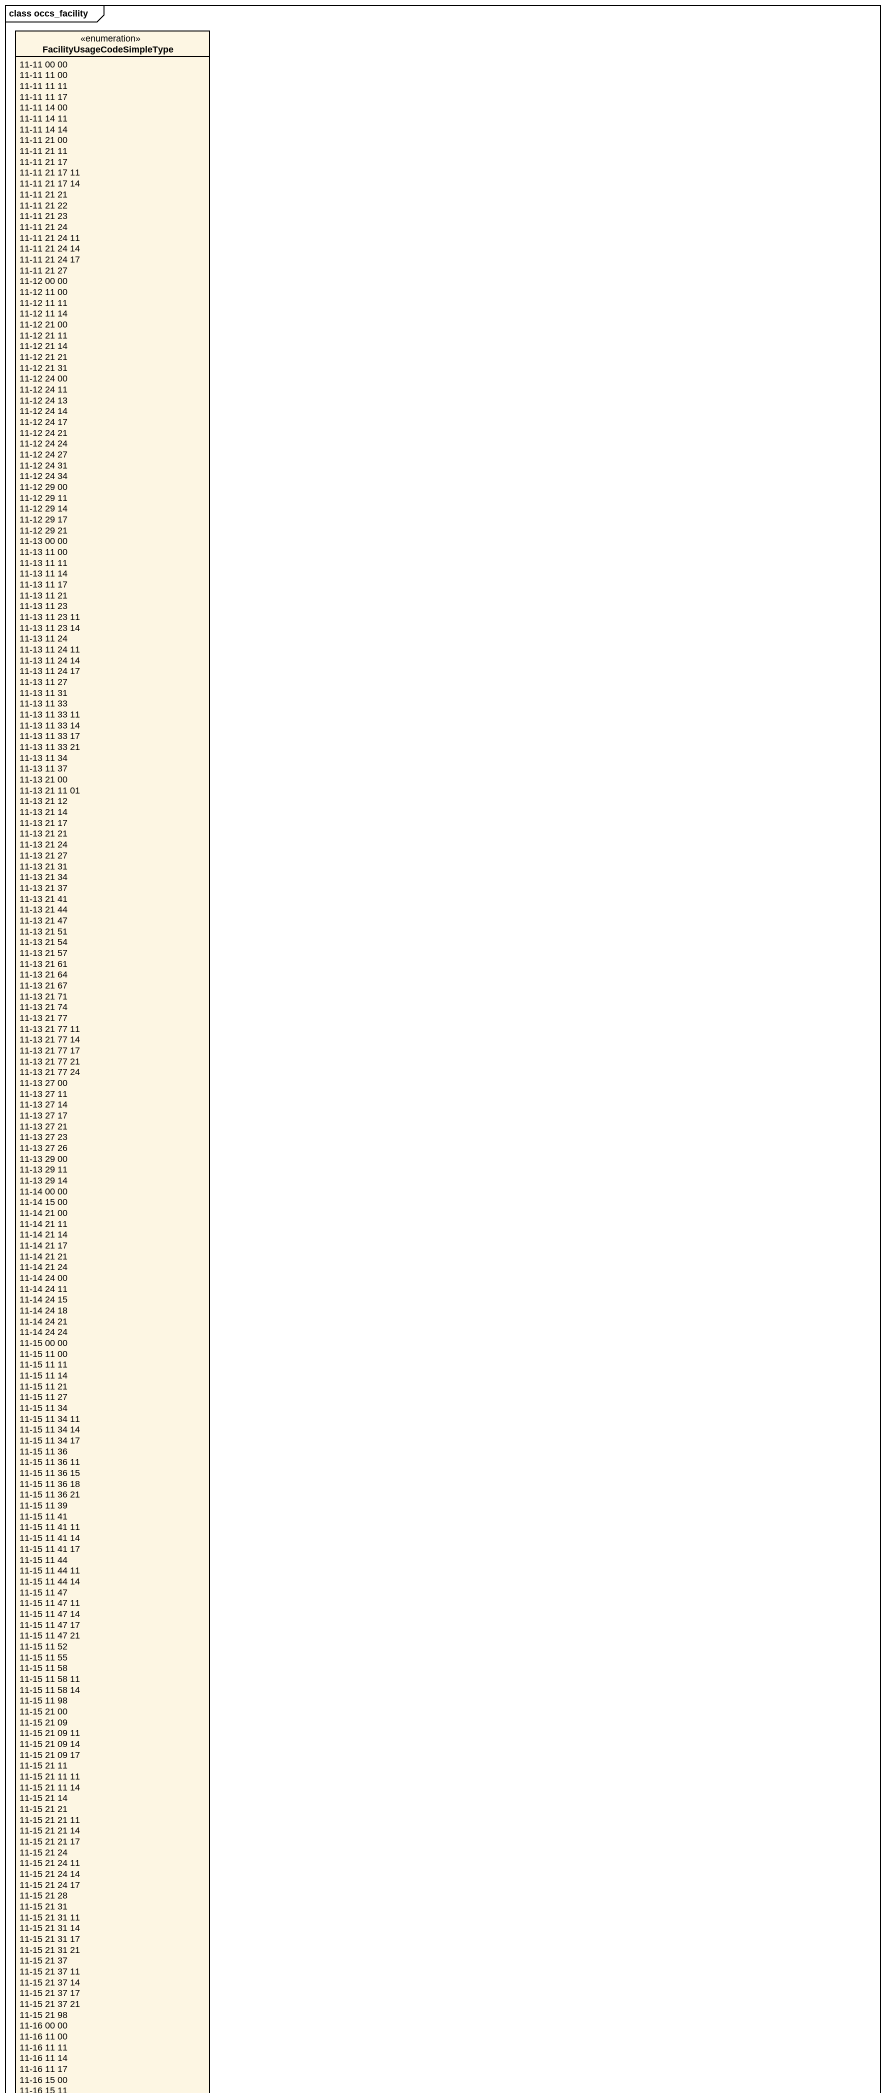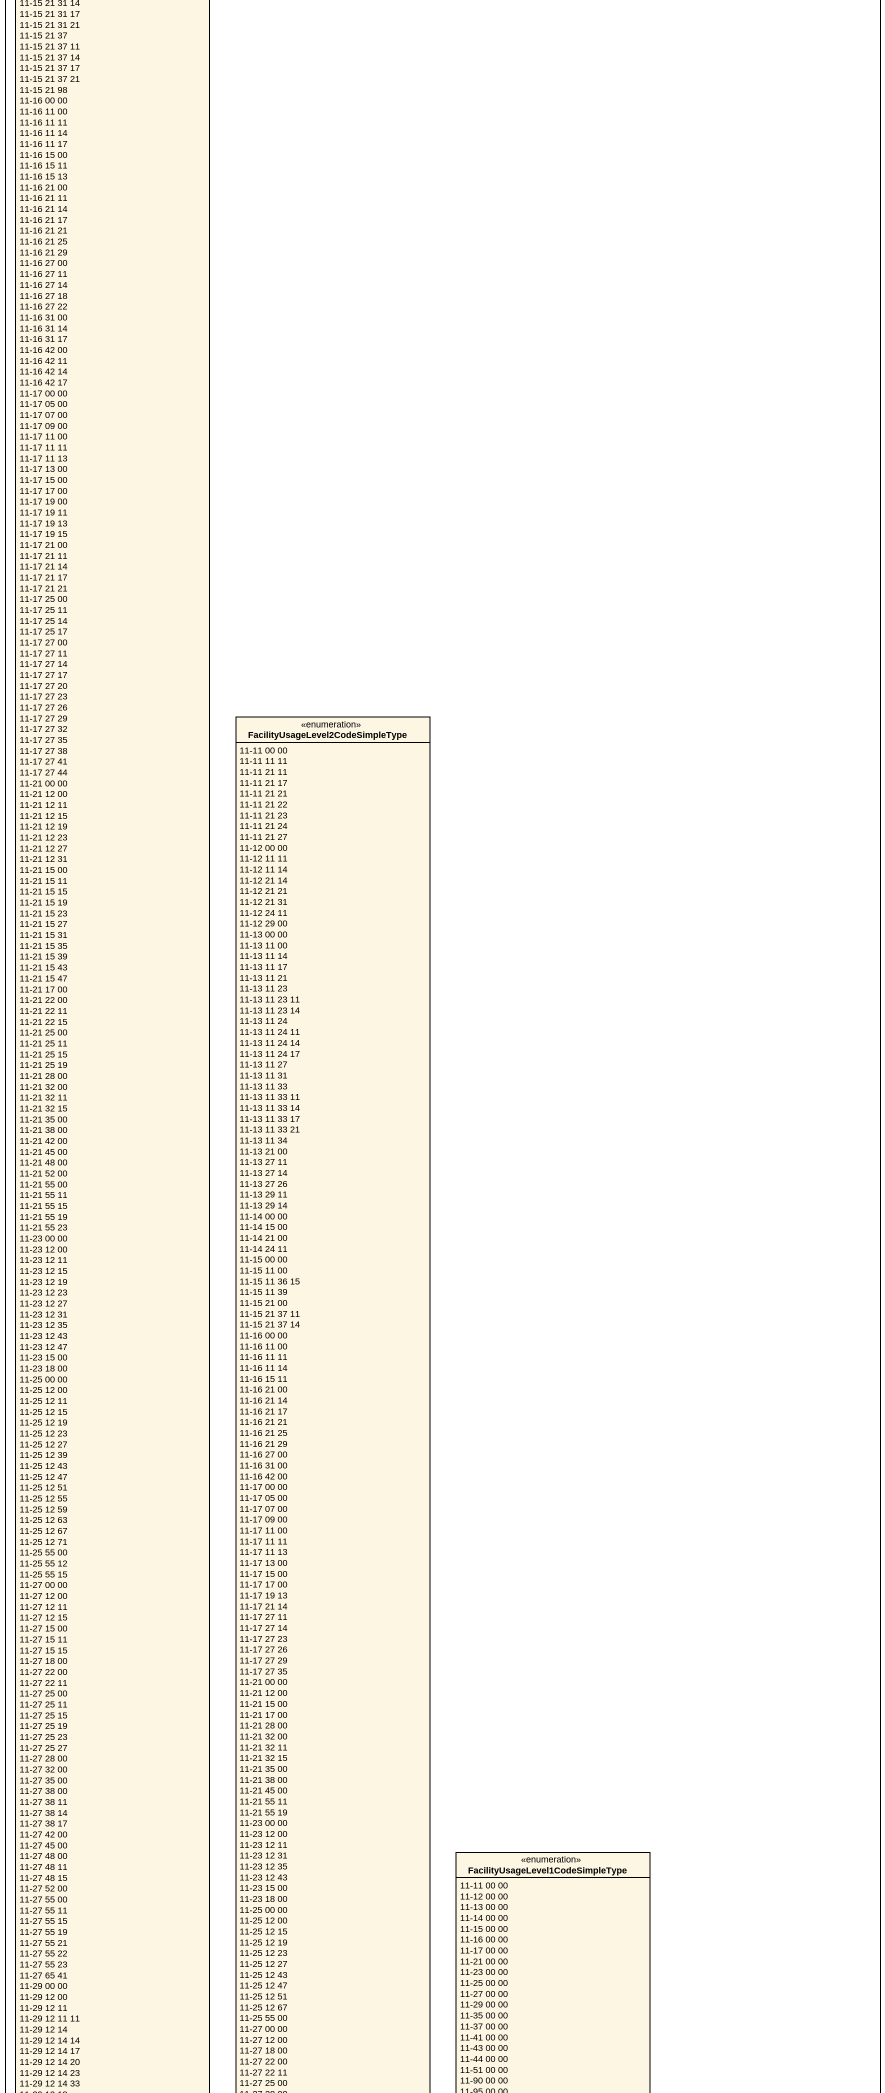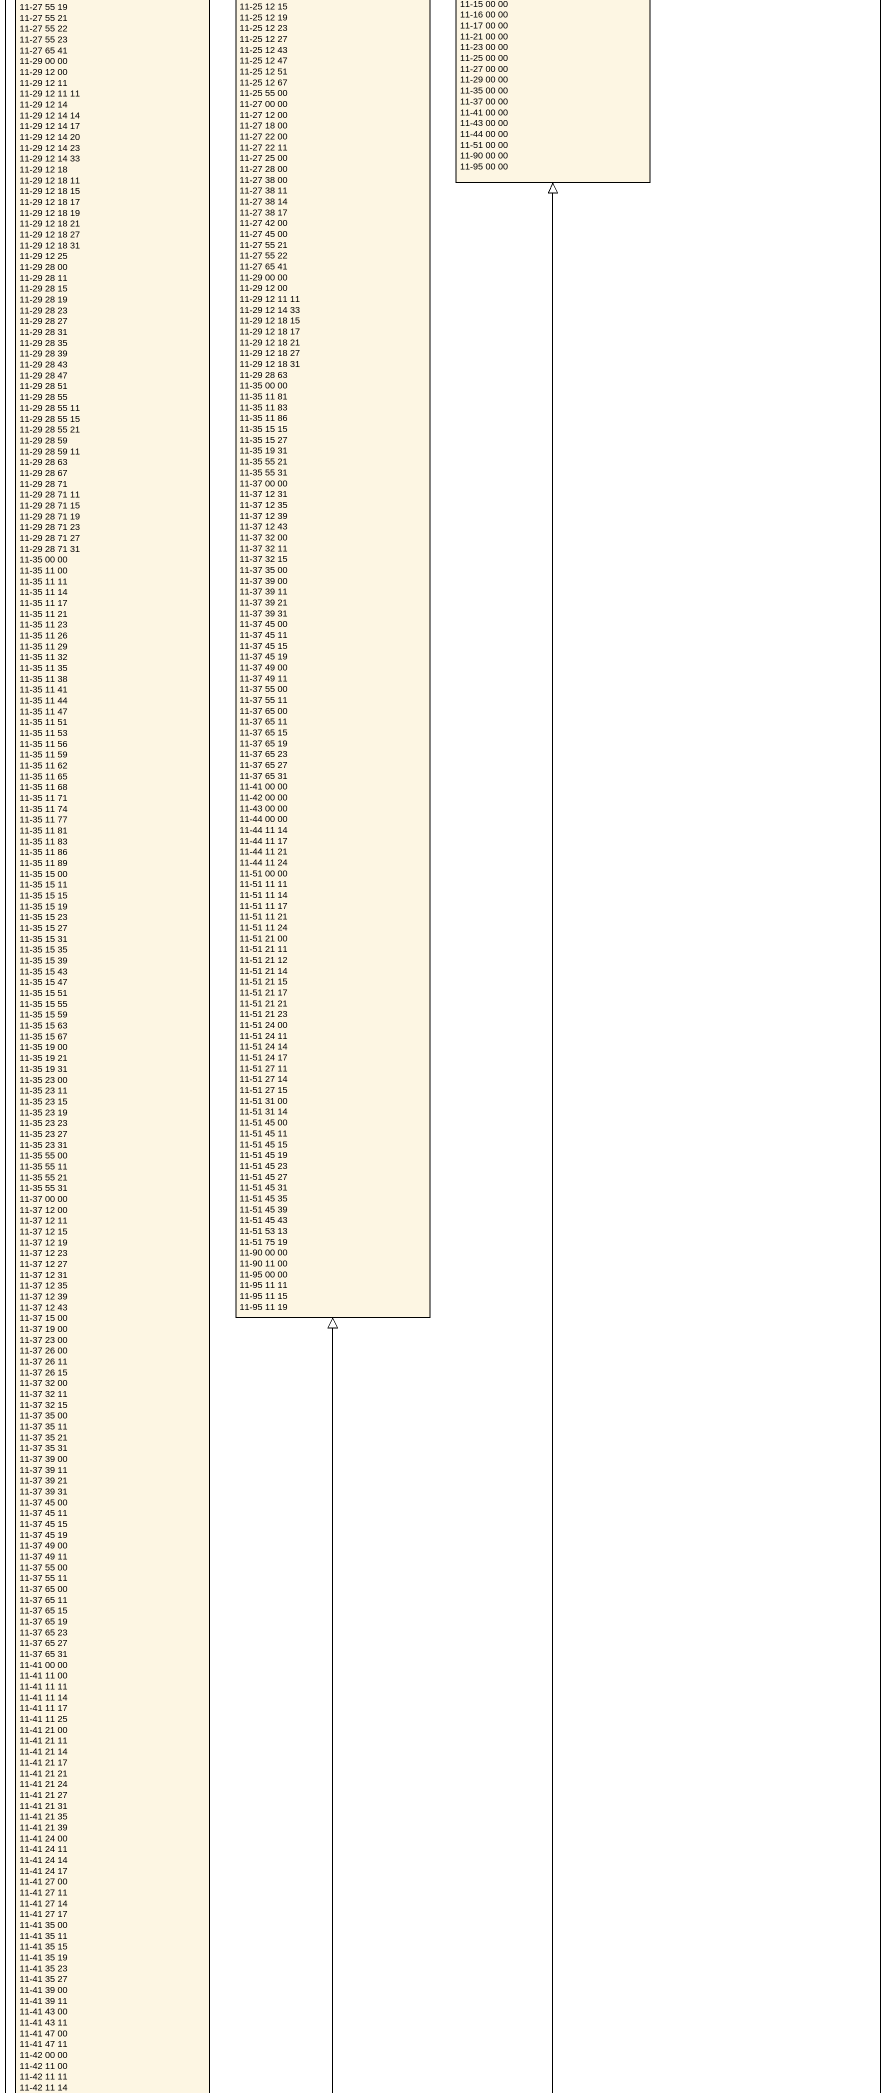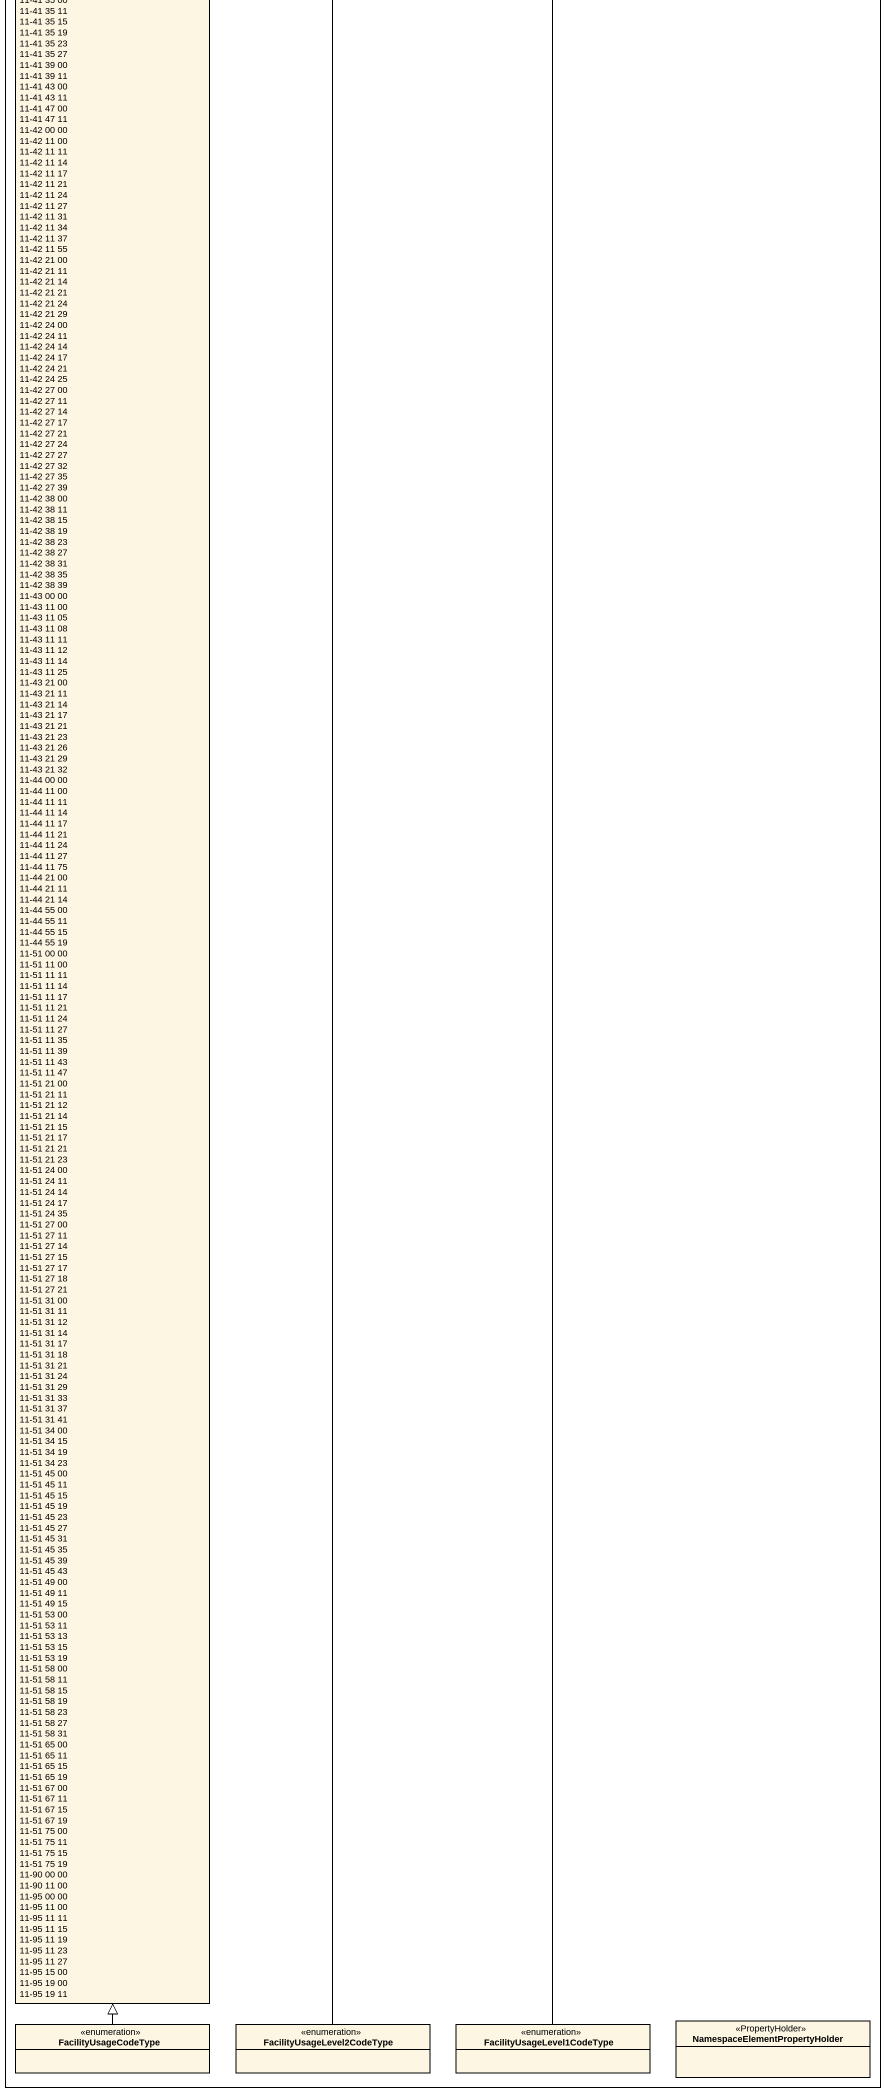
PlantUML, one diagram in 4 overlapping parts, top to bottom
@startuml
mainframe class occs_facility
hide circle
hide empty members
enum FacilityUsageCodeSimpleType {
  11-11 00 00
  11-11 11 00
  11-11 11 11
  11-11 11 17
  11-11 14 00
  11-11 14 11
  11-11 14 14
  11-11 21 00
  11-11 21 11
  11-11 21 17
  11-11 21 17 11
  11-11 21 17 14
  11-11 21 21
  11-11 21 22
  11-11 21 23
  11-11 21 24
  11-11 21 24 11
  11-11 21 24 14
  11-11 21 24 17
  11-11 21 27
  11-12 00 00
  11-12 11 00
  11-12 11 11
  11-12 11 14
  11-12 21 00
  11-12 21 11
  11-12 21 14
  11-12 21 21
  11-12 21 31
  11-12 24 00
  11-12 24 11
  11-12 24 13
  11-12 24 14
  11-12 24 17
  11-12 24 21
  11-12 24 24
  11-12 24 27
  11-12 24 31
  11-12 24 34
  11-12 29 00
  11-12 29 11
  11-12 29 14
  11-12 29 17
  11-12 29 21
  11-13 00 00
  11-13 11 00
  11-13 11 11
  11-13 11 14
  11-13 11 17
  11-13 11 21
  11-13 11 23
  11-13 11 23 11
  11-13 11 23 14
  11-13 11 24
  11-13 11 24 11
  11-13 11 24 14
  11-13 11 24 17
  11-13 11 27
  11-13 11 31
  11-13 11 33
  11-13 11 33 11
  11-13 11 33 14
  11-13 11 33 17
  11-13 11 33 21
  11-13 11 34
  11-13 11 37
  11-13 21 00
  11-13 21 11 01
  11-13 21 12
  11-13 21 14
  11-13 21 17
  11-13 21 21
  11-13 21 24
  11-13 21 27
  11-13 21 31
  11-13 21 34
  11-13 21 37
  11-13 21 41
  11-13 21 44
  11-13 21 47
  11-13 21 51
  11-13 21 54
  11-13 21 57
  11-13 21 61
  11-13 21 64
  11-13 21 67
  11-13 21 71
  11-13 21 74
  11-13 21 77
  11-13 21 77 11
  11-13 21 77 14
  11-13 21 77 17
  11-13 21 77 21
  11-13 21 77 24
  11-13 27 00
  11-13 27 11
  11-13 27 14
  11-13 27 17
  11-13 27 21
  11-13 27 23
  11-13 27 26
  11-13 29 00
  11-13 29 11
  11-13 29 14
  11-14 00 00
  11-14 15 00
  11-14 21 00
  11-14 21 11
  11-14 21 14
  11-14 21 17
  11-14 21 21
  11-14 21 24
  11-14 24 00
  11-14 24 11
  11-14 24 15
  11-14 24 18
  11-14 24 21
  11-14 24 24
  11-15 00 00
  11-15 11 00
  11-15 11 11
  11-15 11 14
  11-15 11 21
  11-15 11 27
  11-15 11 34
  11-15 11 34 11
  11-15 11 34 14
  11-15 11 34 17
  11-15 11 36
  11-15 11 36 11
  11-15 11 36 15
  11-15 11 36 18
  11-15 11 36 21
  11-15 11 39
  11-15 11 41
  11-15 11 41 11
  11-15 11 41 14
  11-15 11 41 17
  11-15 11 44
  11-15 11 44 11
  11-15 11 44 14
  11-15 11 47
  11-15 11 47 11
  11-15 11 47 14
  11-15 11 47 17
  11-15 11 47 21
  11-15 11 52
  11-15 11 55
  11-15 11 58
  11-15 11 58 11
  11-15 11 58 14
  11-15 11 98
  11-15 21 00
  11-15 21 09
  11-15 21 09 11
  11-15 21 09 14
  11-15 21 09 17
  11-15 21 11
  11-15 21 11 11
  11-15 21 11 14
  11-15 21 14
  11-15 21 21
  11-15 21 21 11
  11-15 21 21 14
  11-15 21 21 17
  11-15 21 24
  11-15 21 24 11
  11-15 21 24 14
  11-15 21 24 17
  11-15 21 28
  11-15 21 31
  11-15 21 31 11
  11-15 21 31 14
  11-15 21 31 17
  11-15 21 31 21
  11-15 21 37
  11-15 21 37 11
  11-15 21 37 14
  11-15 21 37 17
  11-15 21 37 21
  11-15 21 98
  11-16 00 00
  11-16 11 00
  11-16 11 11
  11-16 11 14
  11-16 11 17
  11-16 15 00
  11-16 15 11
  11-16 15 13
  11-16 21 00
  11-16 21 11
  11-16 21 14
  11-16 21 17
  11-16 21 21
  11-16 21 25
  11-16 21 29
  11-16 27 00
  11-16 27 11
  11-16 27 14
  11-16 27 18
  11-16 27 22
  11-16 31 00
  11-16 31 14
  11-16 31 17
  11-16 42 00
  11-16 42 11
  11-16 42 14
  11-16 42 17
  11-17 00 00
  11-17 05 00
  11-17 07 00
  11-17 09 00
  11-17 11 00
  11-17 11 11
  11-17 11 13
  11-17 13 00
  11-17 15 00
  11-17 17 00
  11-17 19 00
  11-17 19 11
  11-17 19 13
  11-17 19 15
  11-17 21 00
  11-17 21 11
  11-17 21 14
  11-17 21 17
  11-17 21 21
  11-17 25 00
  11-17 25 11
  11-17 25 14
  11-17 25 17
  11-17 27 00
  11-17 27 11
  11-17 27 14
  11-17 27 17
  11-17 27 20
  11-17 27 23
  11-17 27 26
  11-17 27 29
  11-17 27 32
  11-17 27 35
  11-17 27 38
  11-17 27 41
  11-17 27 44
  11-21 00 00
  11-21 12 00
  11-21 12 11
  11-21 12 15
  11-21 12 19
  11-21 12 23
  11-21 12 27
  11-21 12 31
  11-21 15 00
  11-21 15 11
  11-21 15 15
  11-21 15 19
  11-21 15 23
  11-21 15 27
  11-21 15 31
  11-21 15 35
  11-21 15 39
  11-21 15 43
  11-21 15 47
  11-21 17 00
  11-21 22 00
  11-21 22 11
  11-21 22 15
  11-21 25 00
  11-21 25 11
  11-21 25 15
  11-21 25 19
  11-21 28 00
  11-21 32 00
  11-21 32 11
  11-21 32 15
  11-21 35 00
  11-21 38 00
  11-21 42 00
  11-21 45 00
  11-21 48 00
  11-21 52 00
  11-21 55 00
  11-21 55 11
  11-21 55 15
  11-21 55 19
  11-21 55 23
  11-23 00 00
  11-23 12 00
  11-23 12 11
  11-23 12 15
  11-23 12 19
  11-23 12 23
  11-23 12 27
  11-23 12 31
  11-23 12 35
  11-23 12 43
  11-23 12 47
  11-23 15 00
  11-23 18 00
  11-25 00 00
  11-25 12 00
  11-25 12 11
  11-25 12 15
  11-25 12 19
  11-25 12 23
  11-25 12 27
  11-25 12 39
  11-25 12 43
  11-25 12 47
  11-25 12 51
  11-25 12 55
  11-25 12 59
  11-25 12 63
  11-25 12 67
  11-25 12 71
  11-25 55 00
  11-25 55 12
  11-25 55 15
  11-27 00 00
  11-27 12 00
  11-27 12 11
  11-27 12 15
  11-27 15 00
  11-27 15 11
  11-27 15 15
  11-27 18 00
  11-27 22 00
  11-27 22 11
  11-27 25 00
  11-27 25 11
  11-27 25 15
  11-27 25 19
  11-27 25 23
  11-27 25 27
  11-27 28 00
  11-27 32 00
  11-27 35 00
  11-27 38 00
  11-27 38 11
  11-27 38 14
  11-27 38 17
  11-27 42 00
  11-27 45 00
  11-27 48 00
  11-27 48 11
  11-27 48 15
  11-27 52 00
  11-27 55 00
  11-27 55 11
  11-27 55 15
  11-27 55 19
  11-27 55 21
  11-27 55 22
  11-27 55 23
  11-27 65 41
  11-29 00 00
  11-29 12 00
  11-29 12 11
  11-29 12 11 11
  11-29 12 14
  11-29 12 14 14
  11-29 12 14 17
  11-29 12 14 20
  11-29 12 14 23
  11-29 12 14 33
  11-29 12 18
  11-29 12 18 11
  11-29 12 18 15
  11-29 12 18 17
  11-29 12 18 19
  11-29 12 18 21
  11-29 12 18 27
  11-29 12 18 31
  11-29 12 25
  11-29 28 00
  11-29 28 11
  11-29 28 15
  11-29 28 19
  11-29 28 23
  11-29 28 27
  11-29 28 31
  11-29 28 35
  11-29 28 39
  11-29 28 43
  11-29 28 47
  11-29 28 51
  11-29 28 55
  11-29 28 55 11
  11-29 28 55 15
  11-29 28 55 21
  11-29 28 59
  11-29 28 59 11
  11-29 28 63
  11-29 28 67
  11-29 28 71
  11-29 28 71 11
  11-29 28 71 15
  11-29 28 71 19
  11-29 28 71 23
  11-29 28 71 27
  11-29 28 71 31
  11-35 00 00
  11-35 11 00
  11-35 11 11
  11-35 11 14
  11-35 11 17
  11-35 11 21
  11-35 11 23
  11-35 11 26
  11-35 11 29
  11-35 11 32
  11-35 11 35
  11-35 11 38
  11-35 11 41
  11-35 11 44
  11-35 11 47
  11-35 11 51
  11-35 11 53
  11-35 11 56
  11-35 11 59
  11-35 11 62
  11-35 11 65
  11-35 11 68
  11-35 11 71
  11-35 11 74
  11-35 11 77
  11-35 11 81
  11-35 11 83
  11-35 11 86
  11-35 11 89
  11-35 15 00
  11-35 15 11
  11-35 15 15
  11-35 15 19
  11-35 15 23
  11-35 15 27
  11-35 15 31
  11-35 15 35
  11-35 15 39
  11-35 15 43
  11-35 15 47
  11-35 15 51
  11-35 15 55
  11-35 15 59
  11-35 15 63
  11-35 15 67
  11-35 19 00
  11-35 19 21
  11-35 19 31
  11-35 23 00
  11-35 23 11
  11-35 23 15
  11-35 23 19
  11-35 23 23
  11-35 23 27
  11-35 23 31
  11-35 55 00
  11-35 55 11
  11-35 55 21
  11-35 55 31
  11-37 00 00
  11-37 12 00
  11-37 12 11
  11-37 12 15
  11-37 12 19
  11-37 12 23
  11-37 12 27
  11-37 12 31
  11-37 12 35
  11-37 12 39
  11-37 12 43
  11-37 15 00
  11-37 19 00
  11-37 23 00
  11-37 26 00
  11-37 26 11
  11-37 26 15
  11-37 32 00
  11-37 32 11
  11-37 32 15
  11-37 35 00
  11-37 35 11
  11-37 35 21
  11-37 35 31
  11-37 39 00
  11-37 39 11
  11-37 39 21
  11-37 39 31
  11-37 45 00
  11-37 45 11
  11-37 45 15
  11-37 45 19
  11-37 49 00
  11-37 49 11
  11-37 55 00
  11-37 55 11
  11-37 65 00
  11-37 65 11
  11-37 65 15
  11-37 65 19
  11-37 65 23
  11-37 65 27
  11-37 65 31
  11-41 00 00
  11-41 11 00
  11-41 11 11
  11-41 11 14
  11-41 11 17
  11-41 11 25
  11-41 21 00
  11-41 21 11
  11-41 21 14
  11-41 21 17
  11-41 21 21
  11-41 21 24
  11-41 21 27
  11-41 21 31
  11-41 21 35
  11-41 21 39
  11-41 24 00
  11-41 24 11
  11-41 24 14
  11-41 24 17
  11-41 27 00
  11-41 27 11
  11-41 27 14
  11-41 27 17
  11-41 35 00
  11-41 35 11
  11-41 35 15
  11-41 35 19
  11-41 35 23
  11-41 35 27
  11-41 39 00
  11-41 39 11
  11-41 43 00
  11-41 43 11
  11-41 47 00
  11-41 47 11
  11-42 00 00
  11-42 11 00
  11-42 11 11
  11-42 11 14
  11-42 11 17
  11-42 11 21
  11-42 11 24
  11-42 11 27
  11-42 11 31
  11-42 11 34
  11-42 11 37
  11-42 11 55
  11-42 21 00
  11-42 21 11
  11-42 21 14
  11-42 21 21
  11-42 21 24
  11-42 21 29
  11-42 24 00
  11-42 24 11
  11-42 24 14
  11-42 24 17
  11-42 24 21
  11-42 24 25
  11-42 27 00
  11-42 27 11
  11-42 27 14
  11-42 27 17
  11-42 27 21
  11-42 27 24
  11-42 27 27
  11-42 27 32
  11-42 27 35
  11-42 27 39
  11-42 38 00
  11-42 38 11
  11-42 38 15
  11-42 38 19
  11-42 38 23
  11-42 38 27
  11-42 38 31
  11-42 38 35
  11-42 38 39
  11-43 00 00
  11-43 11 00
  11-43 11 05
  11-43 11 08
  11-43 11 11
  11-43 11 12
  11-43 11 14
  11-43 11 25
  11-43 21 00
  11-43 21 11
  11-43 21 14
  11-43 21 17
  11-43 21 21
  11-43 21 23
  11-43 21 26
  11-43 21 29
  11-43 21 32
  11-44 00 00
  11-44 11 00
  11-44 11 11
  11-44 11 14
  11-44 11 17
  11-44 11 21
  11-44 11 24
  11-44 11 27
  11-44 11 75
  11-44 21 00
  11-44 21 11
  11-44 21 14
  11-44 55 00
  11-44 55 11
  11-44 55 15
  11-44 55 19
  11-51 00 00
  11-51 11 00
  11-51 11 11
  11-51 11 14
  11-51 11 17
  11-51 11 21
  11-51 11 24
  11-51 11 27
  11-51 11 35
  11-51 11 39
  11-51 11 43
  11-51 11 47
  11-51 21 00
  11-51 21 11
  11-51 21 12
  11-51 21 14
  11-51 21 15
  11-51 21 17
  11-51 21 21
  11-51 21 23
  11-51 24 00
  11-51 24 11
  11-51 24 14
  11-51 24 17
  11-51 24 35
  11-51 27 00
  11-51 27 11
  11-51 27 14
  11-51 27 15
  11-51 27 17
  11-51 27 18
  11-51 27 21
  11-51 31 00
  11-51 31 11
  11-51 31 12
  11-51 31 14
  11-51 31 17
  11-51 31 18
  11-51 31 21
  11-51 31 24
  11-51 31 29
  11-51 31 33
  11-51 31 37
  11-51 31 41
  11-51 34 00
  11-51 34 15
  11-51 34 19
  11-51 34 23
  11-51 45 00
  11-51 45 11
  11-51 45 15
  11-51 45 19
  11-51 45 23
  11-51 45 27
  11-51 45 31
  11-51 45 35
  11-51 45 39
  11-51 45 43
  11-51 49 00
  11-51 49 11
  11-51 49 15
  11-51 53 00
  11-51 53 11
  11-51 53 13
  11-51 53 15
  11-51 53 19
  11-51 58 00
  11-51 58 11
  11-51 58 15
  11-51 58 19
  11-51 58 23
  11-51 58 27
  11-51 58 31
  11-51 65 00
  11-51 65 11
  11-51 65 15
  11-51 65 19
  11-51 67 00
  11-51 67 11
  11-51 67 15
  11-51 67 19
  11-51 75 00
  11-51 75 11
  11-51 75 15
  11-51 75 19
  11-90 00 00
  11-90 11 00
  11-95 00 00
  11-95 11 00
  11-95 11 11
  11-95 11 15
  11-95 11 19
  11-95 11 23
  11-95 11 27
  11-95 15 00
  11-95 19 00
  11-95 19 11
}
enum "FacilityUsageLevel2CodeSimpleType" as FacilityUsageLevel2CodeSimpl {
  11-11 00 00
  11-11 11 11
  11-11 21 11
  11-11 21 17
  11-11 21 21
  11-11 21 22
  11-11 21 23
  11-11 21 24
  11-11 21 27
  11-12 00 00
  11-12 11 11
  11-12 11 14
  11-12 21 14
  11-12 21 21
  11-12 21 31
  11-12 24 11
  11-12 29 00
  11-13 00 00
  11-13 11 00
  11-13 11 14
  11-13 11 17
  11-13 11 21
  11-13 11 23
  11-13 11 23 11
  11-13 11 23 14
  11-13 11 24
  11-13 11 24 11
  11-13 11 24 14
  11-13 11 24 17
  11-13 11 27
  11-13 11 31
  11-13 11 33
  11-13 11 33 11
  11-13 11 33 14
  11-13 11 33 17
  11-13 11 33 21
  11-13 11 34
  11-13 21 00
  11-13 27 11
  11-13 27 14
  11-13 27 26
  11-13 29 11
  11-13 29 14
  11-14 00 00
  11-14 15 00
  11-14 21 00
  11-14 24 11
  11-15 00 00
  11-15 11 00
  11-15 11 36 15
  11-15 11 39
  11-15 21 00
  11-15 21 37 11
  11-15 21 37 14
  11-16 00 00
  11-16 11 00
  11-16 11 11
  11-16 11 14
  11-16 15 11
  11-16 21 00
  11-16 21 14
  11-16 21 17
  11-16 21 21
  11-16 21 25
  11-16 21 29
  11-16 27 00
  11-16 31 00
  11-16 42 00
  11-17 00 00
  11-17 05 00
  11-17 07 00
  11-17 09 00
  11-17 11 00
  11-17 11 11
  11-17 11 13
  11-17 13 00
  11-17 15 00
  11-17 17 00
  11-17 19 13
  11-17 21 14
  11-17 27 11
  11-17 27 14
  11-17 27 23
  11-17 27 26
  11-17 27 29
  11-17 27 35
  11-21 00 00
  11-21 12 00
  11-21 15 00
  11-21 17 00
  11-21 28 00
  11-21 32 00
  11-21 32 11
  11-21 32 15
  11-21 35 00
  11-21 38 00
  11-21 45 00
  11-21 55 11
  11-21 55 19
  11-23 00 00
  11-23 12 00
  11-23 12 11
  11-23 12 31
  11-23 12 35
  11-23 12 43
  11-23 15 00
  11-23 18 00
  11-25 00 00
  11-25 12 00
  11-25 12 15
  11-25 12 19
  11-25 12 23
  11-25 12 27
  11-25 12 43
  11-25 12 47
  11-25 12 51
  11-25 12 67
  11-25 55 00
  11-27 00 00
  11-27 12 00
  11-27 18 00
  11-27 22 00
  11-27 22 11
  11-27 25 00
  11-27 28 00
  11-27 38 00
  11-27 38 11
  11-27 38 14
  11-27 38 17
  11-27 42 00
  11-27 45 00
  11-27 55 21
  11-27 55 22
  11-27 65 41
  11-29 00 00
  11-29 12 00
  11-29 12 11 11
  11-29 12 14 33
  11-29 12 18 15
  11-29 12 18 17
  11-29 12 18 21
  11-29 12 18 27
  11-29 12 18 31
  11-29 28 63
  11-35 00 00
  11-35 11 81
  11-35 11 83
  11-35 11 86
  11-35 15 15
  11-35 15 27
  11-35 19 31
  11-35 55 21
  11-35 55 31
  11-37 00 00
  11-37 12 31
  11-37 12 35
  11-37 12 39
  11-37 12 43
  11-37 32 00
  11-37 32 11
  11-37 32 15
  11-37 35 00
  11-37 39 00
  11-37 39 11
  11-37 39 21
  11-37 39 31
  11-37 45 00
  11-37 45 11
  11-37 45 15
  11-37 45 19
  11-37 49 00
  11-37 49 11
  11-37 55 00
  11-37 55 11
  11-37 65 00
  11-37 65 11
  11-37 65 15
  11-37 65 19
  11-37 65 23
  11-37 65 27
  11-37 65 31
  11-41 00 00
  11-42 00 00
  11-43 00 00
  11-44 00 00
  11-44 11 14
  11-44 11 17
  11-44 11 21
  11-44 11 24
  11-51 00 00
  11-51 11 11
  11-51 11 14
  11-51 11 17
  11-51 11 21
  11-51 11 24
  11-51 21 00
  11-51 21 11
  11-51 21 12
  11-51 21 14
  11-51 21 15
  11-51 21 17
  11-51 21 21
  11-51 21 23
  11-51 24 00
  11-51 24 11
  11-51 24 14
  11-51 24 17
  11-51 27 11
  11-51 27 14
  11-51 27 15
  11-51 31 00
  11-51 31 14
  11-51 45 00
  11-51 45 11
  11-51 45 15
  11-51 45 19
  11-51 45 23
  11-51 45 27
  11-51 45 31
  11-51 45 35
  11-51 45 39
  11-51 45 43
  11-51 53 13
  11-51 75 19
  11-90 00 00
  11-90 11 00
  11-95 00 00
  11-95 11 11
  11-95 11 15
  11-95 11 19
}
enum "FacilityUsageLevel1CodeSimpleType" as FacilityUsageLevel1CodeSimpl {
  11-11 00 00
  11-12 00 00
  11-13 00 00
  11-14 00 00
  11-15 00 00
  11-16 00 00
  11-17 00 00
  11-21 00 00
  11-23 00 00
  11-25 00 00
  11-27 00 00
  11-29 00 00
  11-35 00 00
  11-37 00 00
  11-41 00 00
  11-43 00 00
  11-44 00 00
  11-51 00 00
  11-90 00 00
  11-95 00 00
}
enum FacilityUsageCodeType
enum FacilityUsageLevel2CodeType
enum FacilityUsageLevel1CodeType
class "NamespaceElementPropertyHolder" as NamespaceElementPropertyHold <<PropertyHolder>>
FacilityUsageCodeType -up-|> FacilityUsageCodeSimpleType
FacilityUsageLevel2CodeType -up-|> FacilityUsageLevel2CodeSimpl
FacilityUsageLevel1CodeType -up-|> FacilityUsageLevel1CodeSimpl
@enduml
